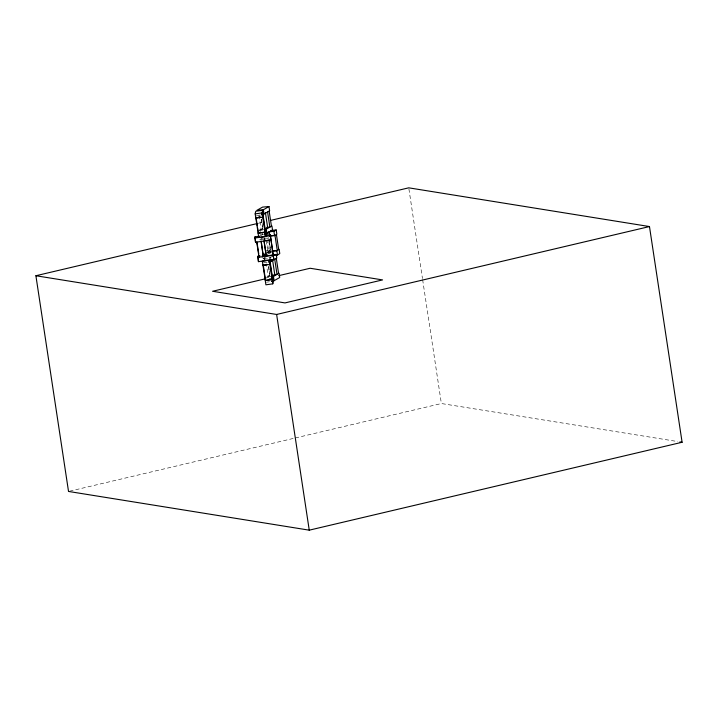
<?xml version="1.0" encoding="UTF-8"?>
<svg xmlns="http://www.w3.org/2000/svg" width="718" height="718" viewBox="0 0 718 718"><rect width="100%" height="100%" fill="white"/><g stroke="black" fill="none" stroke-linecap="round" stroke-linejoin="round"><path stroke-width="0.54" stroke-dasharray="3.59 2.69" d="M269.223 260.194L269.797 257.582L262.896 258.552M262.474 237.658L259.512 240.063L266.207 239.354M260.822 239.893L262.492 238.547M266.952 238.753L268.433 237.55M267.293 254.585L268.963 253.23L267.006 240.261M269.241 253.885L272.203 251.488M266.145 256.452L262.447 259.458L261.962 256.263M272.849 255.743L269.142 258.749L263.398 259.351M260.194 231.806L259.871 229.679L262.689 228.082M262.842 228.584L261.155 229.536L258.866 214.404M269.842 275.38L267.024 276.969L271.305 276.618M269.995 275.874L268.308 276.834L266.342 263.865M258.3 223.298L261.567 222.526M69.61 491.184L294.192 438.231M295.286 437.971L441.373 403.534L677.684 441.552M256.389 215.517L260.948 214.87M258.534 216.351L260.688 216.046M258.929 230.613L263.237 230.002M260.311 234.768L263.264 234.346M263.542 262.806L267.482 262.249M266.082 277.911L268.783 277.525M266.477 282.201L269.429 281.779M259.826 235.71L261.738 235.504M263.533 238.43L266.674 238.098M265.507 252.197L271.242 251.587M267.105 252.242L270.937 251.839M267.024 252.987L270.848 252.583L268.891 239.615M266.064 250.51L271.359 250.035M267.949 251.551L271.287 251.255M259.871 229.679L264.152 229.329M408.91 188.933L422.462 278.53M422.633 279.643L441.373 403.534M268.81 238.098L270.767 251.076M268.828 241.499L270.13 250.151L267.832 251.56L266.037 239.668M270.049 256.523L270.372 258.651M261.603 219.196L262.097 222.436M262.258 223.522L262.914 227.839M268.756 266.486L269.241 269.735M269.412 270.812L270.228 276.215M264.098 237.541L264.43 239.695M261.181 219.295L262.976 231.187M268.335 266.584L269.968 277.399M262.573 232.803L262.896 234.93M264.089 257.582L264.412 259.71"/><path stroke-width="1.08" d="M264.816 235.432L270.291 234.633L270.857 240.045L255.518 242.271L254.953 236.868L259.333 236.231M255.518 242.271L254.953 236.868M270.919 239.112L273.782 259.44L258.444 261.666L257.888 256.254L260.078 255.94M258.444 261.666L257.888 256.254M259.09 256.084L259.01 257.232L256.721 242.101M270.291 234.633L273.154 254.962L266.252 255.967L264.179 241.194M273.782 259.44L273.226 254.028M262.761 216.935L265.05 232.076L258.148 233.045L255.168 213.874L255.743 211.254L262.644 210.284L263.291 214.538L262.707 217.159L255.814 218.128M255.859 217.913L256.021 217.177M262.707 217.159L262.07 212.905L262.644 210.284M258.148 233.045L258.309 232.309M264.996 232.291L265.579 229.679L266.216 233.933L265.642 236.545L258.749 237.523L258.103 233.269L264.996 232.291L265.642 236.545M263.174 264.466L263.012 265.202L266.952 264.646M269.914 264.233L272.203 279.365L265.301 280.334L265.463 279.598M262.967 265.427L269.86 264.448L270.121 259.71M272.149 279.589L272.732 276.969L273.37 281.223L272.795 283.843L265.902 284.813L265.256 280.558L272.149 279.589L272.795 283.843M265.57 235.1L269.268 232.094L269.914 236.348M262.546 254.603L264.027 253.4M268.352 231.86L273.917 231.367L276.215 229.957L276.852 234.212L274.563 235.621L270.112 236.016M272.4 251.156L276.852 250.761L279.14 249.343L279.787 253.598L277.489 255.016L271.925 255.509M268.999 206.569L262.573 207.098L256.936 210.284L263.362 209.755L268.999 206.569L269.636 210.832L264 214.018L261.864 214.188M264.152 229.329L266.288 229.15L271.925 225.964L272.571 230.218L266.934 233.404L264.798 233.583M272.391 255.994L275.209 254.396M271.718 260.41L270.031 261.37L272.319 276.502L274.85 275.066L272.562 259.934M269.017 261.487L271.153 261.307L276.789 258.121L276.304 254.935M271.305 276.618L273.441 276.439L279.078 273.253L279.724 277.516L274.088 280.702L271.951 280.873M270.291 220.471L408.748 187.829L649.476 226.556L682.1 442.261L309.252 530.171L68.524 491.444L35.9 275.739L257.206 223.558M265.696 278.737L212.573 291.266L285.01 302.915L382.568 279.912L310.14 268.263L278.701 275.667M35.9 275.739L276.627 314.466L649.476 226.556M254.872 238.017L270.21 235.791M264.951 240.692L270.865 239.83M262.267 255.617L266.647 254.98M257.807 257.412L273.145 255.177M255.168 213.874L262.07 212.905M261.316 214.817L263.291 214.538M256.847 217.769L260.787 217.213M264.251 234.212L266.216 233.933M268.469 262.115L270.444 261.837M269.412 279.051L272.364 278.629L270.076 263.497M271.404 281.501L273.37 281.223M263.111 255.034L266.252 254.693M262.761 255.096L266.584 254.693M270.65 230.451L276.215 229.957M269.564 235.845L274.985 235.36L277.283 250.492L271.853 250.977M266.656 227.391L269.869 227.13L267.581 211.989M273.809 274.689L277.022 274.42L274.734 259.288M679.892 441.911L682.1 442.261M276.421 234.472L278.71 249.613M273.917 231.367L274.563 235.621M276.852 250.761L277.489 255.016M269.16 211.101L271.449 226.233M276.313 258.39L278.602 273.522M272.526 253.616L272.849 255.743M265.409 212.645L267.697 227.777L265.166 229.213L262.878 214.072M263.362 209.755L264 214.018M266.288 229.15L266.934 233.404M270.83 259.18L271.153 261.307M273.441 276.439L274.088 280.702M262.923 216.199L265.211 231.34M269.86 264.448L269.223 260.194L262.321 261.173L265.301 280.334M276.627 314.466L309.252 530.171M263.964 240.835L266.252 255.967M261.28 241.401L263.326 256.604L260.984 240.979M256.191 218.254L257.331 225.82M257.654 227.983L258.148 231.232M263.335 265.552L265.301 278.521M256.963 242.029L258.767 253.921"/></g></svg>
